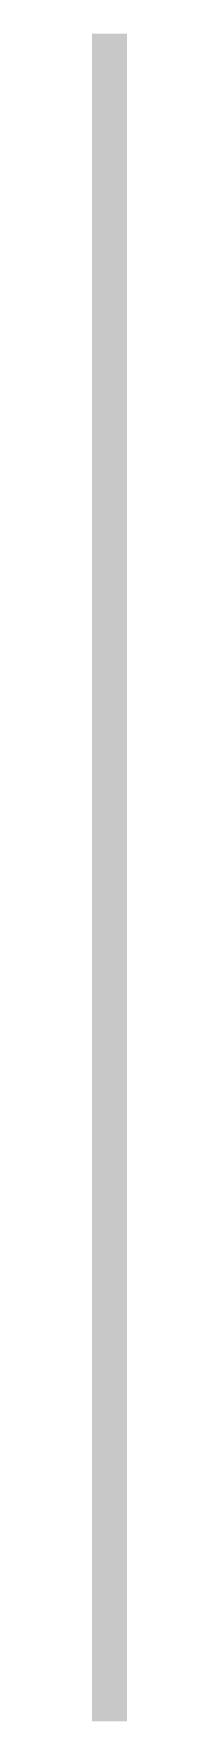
# Model space of a CAD drawing. Header units: millimetres. Extents: x -187347 to 135007, y -6415 to 292048.
# Drawn here: x -59887 to -59689, y 173179 to 182729 of the extents above; entities that cross this region are included whole.
import ezdxf

# ---------------------------------------------------------------- set-up
doc = ezdxf.new("R2010")
doc.units = ezdxf.units.MM
doc.header["$LTSCALE"] = 100
doc.layers.add('A-WALL-PATT', color=7, linetype='Continuous', lineweight=5)

msp = doc.modelspace()

# ---------------------------------------------------------------- hatches: boundary and pattern name
at = {"layer": 'A-WALL-PATT'}
h = msp.add_hatch(dxfattribs=at)
h.set_pattern_fill('FP_867', color=256, angle=67.38013, style=0, pattern_type=2)
h.set_pattern_definition([(157.3801, (-59727.2, 177961.607), (-100.32954, 0.0003), [26.086, -1278.204]), (157.3801, (-59727.2, 178061.937), (-100.32954, 0.0003), [26.086, -1278.204]), (157.3801, (-59727.2, 178162.266), (-100.32954, 0.0003), [26.086, -1278.204]), (157.3801, (-59727.2, 178262.597), (-100.32954, 0.0003), [26.086, -1278.204]), (157.3801, (-59727.2, 178362.927), (-100.32954, 0.0003), [26.086, -1278.204]), (202.2491, (-59727.2, 178045.884), (-100.3298, -0.00036), [23.848, -2360.969]), (202.2491, (-59727.2, 178146.214), (-100.3298, -0.00036), [23.848, -2360.969]), (202.2491, (-59727.2, 178246.545), (-100.3298, -0.00036), [23.848, -2360.969]), (202.2491, (-59727.2, 178346.874), (-100.3298, -0.00036), [23.848, -2360.969]), (202.2491, (-59727.2, 178447.204), (-100.3298, -0.00036), [23.848, -2360.969]), (202.2491, (-59727.2, 178547.534), (-100.3298, -0.00036), [23.848, -2360.969]), (202.2491, (-59727.2, 178647.864), (-100.3298, -0.00036), [23.848, -2360.969]), (202.2491, (-59727.2, 178748.194), (-100.3298, -0.00036), [23.848, -2360.969]), (202.2491, (-59727.2, 178848.523), (-100.3298, -0.00036), [23.848, -2360.969]), (337.7511, (-59749.273, 178020.8), (-100.3298, -0.0001), [23.848, -2360.969]), (337.7511, (-59749.273, 178121.13), (-100.3298, -0.0001), [23.848, -2360.969]), (337.7511, (-59749.273, 178221.46), (-100.3298, -0.0001), [23.848, -2360.969]), (337.7511, (-59749.274, 178321.79), (-100.3298, -0.0001), [23.848, -2360.969]), (337.7511, (-59749.273, 178422.12), (-100.3298, -0.0001), [23.848, -2360.969]), (337.7511, (-59749.273, 178522.45), (-100.3298, -0.0001), [23.848, -2360.969]), (337.7511, (-59749.273, 178622.78), (-100.3298, -0.0001), [23.848, -2360.969]), (337.7511, (-59749.273, 178723.112), (-100.3298, -0.0001), [23.848, -2360.969]), (337.7511, (-59749.273, 178823.44), (-100.3298, -0.0001), [23.848, -2360.969]), (22.6201, (-59751.28, 177985.686), (-100.32954, -0.00078), [26.086, -1278.204]), (22.6201, (-59751.28, 178086.016), (-100.32954, -0.00078), [26.086, -1278.204]), (22.6201, (-59751.28, 178186.346), (-100.32954, -0.00078), [26.086, -1278.204]), (22.6201, (-59751.28, 178286.676), (-100.32954, -0.00078), [26.086, -1278.204]), (22.6201, (-59751.28, 178387.006), (-100.32954, -0.00078), [26.086, -1278.204]), (171.87013, (-59710.145, 177956.59), (-100.33039, -0.000556), [7.094, -702.346]), (158.1981, (-59717.168, 177957.594), (-100.33008, 0.00043), [10.806, -529.488]), (158.1981, (-59717.168, 178057.923), (-100.33008, 0.00043), [10.806, -529.488]), (21.8011, (-59727.2, 177995.72), (-100.33008, 0.00085), [10.806, -529.488]), (21.8011, (-59727.2, 178096.05), (-100.33008, 0.00085), [10.806, -529.488]), (8.13013, (-59717.168, 177999.732), (-100.33039, 8.5e-05), [7.094, -702.346]), (8.13013, (-59710.145, 177956.59), (-100.33039, 8.5e-05), [7.094, -702.346]), (26.5651, (-59703.12, 177957.593), (-100.33013, -0.00015), [6.73, -217.614]), (45.0001, (-59697.1, 177960.604), (-100.33, -0.0002), [7.094, -134.794]), (56.3101, (-59692.085, 177965.62), (-100.3303, -8e-05), [3.617, -358.128]), (56.3101, (-59692.085, 178065.95), (-100.3303, -8e-05), [3.617, -358.128]), (56.3101, (-59692.085, 178166.28), (-100.3303, -8e-05), [3.617, -358.128]), (71.5651, (-59690.08, 177968.63), (-100.3296, -0.0001), [3.173, -314.099]), (71.5651, (-59690.08, 178068.96), (-100.3296, -0.0001), [3.173, -314.099]), (71.5651, (-59690.08, 178169.29), (-100.3296, -0.0001), [3.173, -314.099]), (71.5651, (-59689.08, 177971.64), (-100.3296, -0.0001), [3.173, -314.099]), (71.5651, (-59689.075, 178071.97), (-100.3296, -0.0001), [3.173, -314.099]), (71.5651, (-59689.08, 178172.3), (-100.3296, -0.0001), [3.173, -314.099]), (90.0001, (-59688.07, 177974.65), (-100.33, -0.0002), [8.026, -92.304]), (108.4351, (-59688.07, 177982.68), (-100.3296, -0.0003), [3.173, -314.099]), (108.4351, (-59688.07, 178083.01), (-100.3296, -0.0003), [3.173, -314.099]), (108.4351, (-59688.07, 178183.34), (-100.3296, -0.0003), [3.173, -314.099]), (108.4351, (-59689.075, 177985.69), (-100.3296, -0.0003), [3.173, -314.099]), (108.4351, (-59689.07, 178086.02), (-100.3296, -0.0003), [3.173, -314.099]), (108.4351, (-59689.075, 178186.35), (-100.3296, -0.0003), [3.173, -314.099]), (123.6901, (-59690.08, 177988.7), (-100.3303, -0.0004), [3.617, -358.128]), (123.6901, (-59690.08, 178089.03), (-100.3303, -0.0004), [3.617, -358.128]), (123.6901, (-59690.08, 178189.356), (-100.3303, -0.0004), [3.617, -358.128]), (135.0001, (-59692.085, 177991.706), (-100.33, -0.0002), [7.094, -134.794]), (153.4351, (-59697.1, 177996.723), (-100.33013, -0.00033), [6.73, -217.614]), (171.87013, (-59703.121, 177999.733), (-100.33039, -0.000556), [7.094, -702.346]), (171.87013, (-59710.144, 178006.755), (-100.33039, -0.000556), [7.094, -702.346]), (158.1981, (-59717.168, 178007.76), (-100.33008, 0.00043), [10.806, -529.488]), (158.1981, (-59717.167, 178108.088), (-100.33008, 0.00043), [10.806, -529.488]), (21.8011, (-59727.2, 178045.884), (-100.33008, 0.00085), [10.806, -529.488]), (21.8011, (-59727.2, 178146.214), (-100.33008, 0.00085), [10.806, -529.488]), (8.13013, (-59717.168, 178049.897), (-100.33039, 8.5e-05), [7.094, -702.346]), (8.13013, (-59710.144, 178006.755), (-100.33039, 8.5e-05), [7.094, -702.346]), (26.5651, (-59703.12, 178007.76), (-100.33013, -0.00015), [6.73, -217.614]), (45.0001, (-59697.1, 178010.77), (-100.33, -0.0002), [7.094, -134.794]), (56.3101, (-59692.085, 178015.785), (-100.3303, -8e-05), [3.617, -358.128]), (56.3101, (-59692.085, 178116.115), (-100.3303, -8e-05), [3.617, -358.128]), (56.3101, (-59692.085, 178216.445), (-100.3303, -8e-05), [3.617, -358.128]), (71.5651, (-59690.08, 178018.79), (-100.3296, -0.0001), [3.173, -314.099]), (71.5651, (-59690.08, 178119.13), (-100.3296, -0.0001), [3.173, -314.099]), (71.5651, (-59690.08, 178219.455), (-100.3296, -0.0001), [3.173, -314.099]), (71.5651, (-59689.075, 178021.81), (-100.3296, -0.0001), [3.173, -314.099]), (71.5651, (-59689.075, 178122.135), (-100.3296, -0.0001), [3.173, -314.099]), (71.5651, (-59689.08, 178222.46), (-100.3296, -0.0001), [3.173, -314.099]), (90.0001, (-59688.07, 178024.81), (-100.33, -0.0002), [8.026, -92.304]), (108.4351, (-59688.07, 178032.84), (-100.3296, -0.0003), [3.173, -314.099]), (108.4351, (-59688.07, 178133.17), (-100.3296, -0.0003), [3.173, -314.099]), (108.4351, (-59688.07, 178233.5), (-100.3296, -0.0003), [3.173, -314.099]), (108.4351, (-59689.075, 178035.85), (-100.3296, -0.0003), [3.173, -314.099]), (108.4351, (-59689.08, 178136.18), (-100.3296, -0.0003), [3.173, -314.099]), (108.4351, (-59689.075, 178236.51), (-100.3296, -0.0003), [3.173, -314.099]), (123.6901, (-59690.08, 178038.86), (-100.3303, -0.0004), [3.617, -358.128]), (123.6901, (-59690.08, 178139.19), (-100.3303, -0.0004), [3.617, -358.128]), (123.6901, (-59690.08, 178239.52), (-100.3303, -0.0004), [3.617, -358.128]), (135.0001, (-59692.085, 178041.87), (-100.33, -0.0002), [7.094, -134.794]), (153.4351, (-59697.1, 178046.888), (-100.33013, -0.00033), [6.73, -217.614]), (171.87013, (-59703.121, 178049.897), (-100.33039, -0.000556), [7.094, -702.346]), (171.87013, (-59766.329, 177981.673), (-100.33039, -0.000556), [7.094, -702.346]), (153.4351, (-59773.352, 177982.677), (-100.33013, -0.00033), [6.73, -217.614]), (135.0001, (-59779.37, 177985.686), (-100.33, -0.0002), [7.094, -134.794]), (123.6901, (-59784.39, 177990.7), (-100.3303, -0.0004), [3.617, -358.128]), (123.6901, (-59784.39, 178091.03), (-100.3303, -0.0004), [3.617, -358.128]), (123.6901, (-59784.39, 178191.36), (-100.3303, -0.0004), [3.617, -358.128]), (108.4351, (-59786.4, 177993.71), (-100.3296, -0.0003), [3.173, -314.099]), (108.4351, (-59786.39, 178094.04), (-100.3296, -0.0003), [3.173, -314.099]), (108.4351, (-59786.4, 178194.37), (-100.3296, -0.0003), [3.173, -314.099]), (108.4351, (-59787.4, 177996.72), (-100.3296, -0.0003), [3.173, -314.099]), (108.4351, (-59787.4, 178097.05), (-100.3296, -0.0003), [3.173, -314.099]), (108.4351, (-59787.4, 178197.38), (-100.3296, -0.0003), [3.173, -314.099]), (90.0001, (-59788.4, 177999.73), (-100.33, -0.0002), [8.026, -92.304]), (71.5651, (-59788.4, 178007.76), (-100.3296, -0.0001), [3.173, -314.099]), (71.5651, (-59788.4, 178108.09), (-100.3296, -0.0001), [3.173, -314.099]), (71.5651, (-59788.4, 178208.42), (-100.3296, -0.0001), [3.173, -314.099]), (71.5651, (-59787.4, 178010.77), (-100.3296, -0.0001), [3.173, -314.099]), (71.5651, (-59787.4, 178111.1), (-100.3296, -0.0001), [3.173, -314.099]), (71.5651, (-59787.4, 178211.43), (-100.3296, -0.0001), [3.173, -314.099]), (56.3101, (-59786.395, 178013.78), (-100.3303, -8e-05), [3.617, -358.128]), (56.3101, (-59786.395, 178114.11), (-100.3303, -8e-05), [3.617, -358.128]), (56.3101, (-59786.396, 178214.44), (-100.3303, -8e-05), [3.617, -358.128]), (45.0001, (-59784.39, 178016.79), (-100.33, -0.0002), [7.094, -134.794]), (26.5651, (-59779.37, 178021.805), (-100.33013, -0.00015), [6.73, -217.614]), (8.13013, (-59773.352, 178024.815), (-100.33039, 8.5e-05), [7.094, -702.346]), (8.13013, (-59766.329, 177981.673), (-100.33039, 8.5e-05), [7.094, -702.346]), (20.5561, (-59759.306, 177982.676), (-100.33, -0.0004), [8.572, -848.648]), (20.5561, (-59759.306, 178083.006), (-100.33, -0.0004), [8.572, -848.648]), (20.5561, (-59759.306, 178183.337), (-100.33, -0.0004), [8.572, -848.648]), (158.1981, (-59749.273, 178020.8), (-100.33008, 0.00043), [10.806, -529.488]), (158.1981, (-59749.273, 178121.132), (-100.33008, 0.00043), [10.806, -529.488]), (171.87013, (-59759.306, 178024.815), (-100.33039, -0.000556), [7.094, -702.346]), (90.0001, (-59788.4, 177953.58), (-100.33, -0.0002), [4.013, -96.317]), (71.5651, (-59788.4, 177957.59), (-100.3296, -0.0001), [3.173, -314.099]), (71.5651, (-59788.4, 178057.92), (-100.3296, -0.0001), [3.173, -314.099]), (71.5651, (-59788.4, 178158.25), (-100.3296, -0.0001), [3.173, -314.099]), (71.5651, (-59787.4, 177960.6), (-100.3296, -0.0001), [3.173, -314.099]), (71.5651, (-59787.4, 178060.93), (-100.3296, -0.0001), [3.173, -314.099]), (71.5651, (-59787.4, 178161.26), (-100.3296, -0.0001), [3.173, -314.099]), (56.3101, (-59786.395, 177963.61), (-100.3303, -8e-05), [3.617, -358.128]), (56.3101, (-59786.395, 178063.94), (-100.3303, -8e-05), [3.617, -358.128]), (56.3101, (-59786.395, 178164.27), (-100.3303, -8e-05), [3.617, -358.128]), (45.0001, (-59784.39, 177966.624), (-100.33, -0.0002), [7.094, -134.794]), (26.5651, (-59779.372, 177971.64), (-100.33013, -0.00015), [6.73, -217.614]), (8.13013, (-59773.353, 177974.65), (-100.33039, 8.5e-05), [7.094, -702.346]), (159.4441, (-59751.28, 177971.64), (-100.33, -8e-05), [8.572, -848.648]), (159.4441, (-59751.28, 178071.97), (-100.33, -8e-05), [8.572, -848.648]), (159.4441, (-59751.28, 178172.3), (-100.33, -8e-05), [8.572, -848.648]), (171.87013, (-59759.306, 177974.65), (-100.33039, -0.000556), [7.094, -702.346]), (171.87013, (-59766.329, 178031.838), (-100.33039, -0.000556), [7.094, -702.346]), (153.4351, (-59773.352, 178032.84), (-100.33013, -0.00033), [6.73, -217.614]), (135.0001, (-59779.37, 178035.85), (-100.33, -0.0002), [7.094, -134.794]), (123.6901, (-59784.39, 178040.87), (-100.3303, -0.0004), [3.617, -358.128]), (123.6901, (-59784.39, 178141.2), (-100.3303, -0.0004), [3.617, -358.128]), (123.6901, (-59784.39, 178241.53), (-100.3303, -0.0004), [3.617, -358.128]), (108.4351, (-59786.395, 178043.88), (-100.3296, -0.0003), [3.173, -314.099]), (108.4351, (-59786.4, 178144.21), (-100.3296, -0.0003), [3.173, -314.099]), (108.4351, (-59786.395, 178244.54), (-100.3296, -0.0003), [3.173, -314.099]), (108.4351, (-59787.4, 178046.89), (-100.3296, -0.0003), [3.173, -314.099]), (108.4351, (-59787.4, 178147.22), (-100.3296, -0.0003), [3.173, -314.099]), (108.4351, (-59787.4, 178247.55), (-100.3296, -0.0003), [3.173, -314.099]), (90.0001, (-59788.4, 178049.9), (-100.33, -0.0002), [4.013, -96.317]), (8.13013, (-59766.329, 178031.838), (-100.33039, 8.5e-05), [7.094, -702.346]), (21.8011, (-59759.306, 178032.84), (-100.33008, 0.00085), [10.806, -529.488]), (21.8011, (-59759.307, 178133.17), (-100.33008, 0.00085), [10.806, -529.488])])
h.paths.add_polyline_path([(-59688.9, 173178.6), (-59688.9, 182728.6), (-59887.3, 182728.6), (-59887.3, 173178.6)])

doc.saveas('drawing.dxf')
